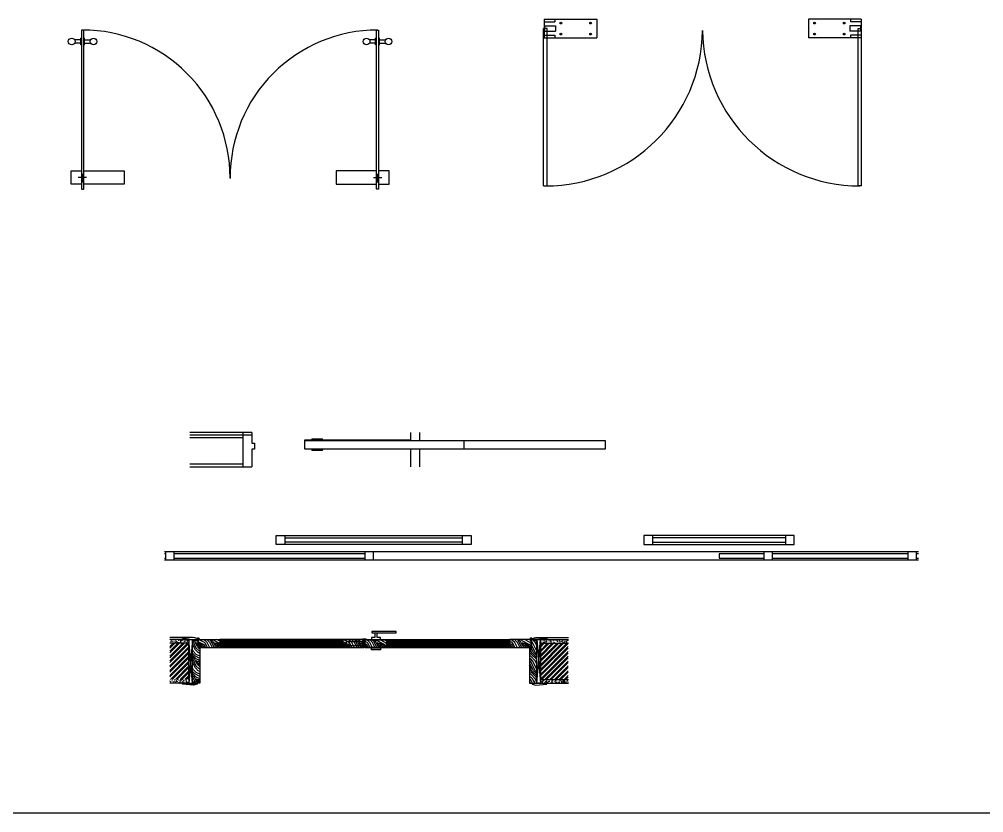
# Model space of a CAD drawing. Header units: inches. Extents: x -12530 to 36157, y 78659 to 110077.
# Drawn here: x 17539 to 23000, y 81285 to 85774 of the extents above; entities that cross this region are included whole.
import ezdxf

# ---------------------------------------------------------------- set-up
doc = ezdxf.new("R2010")
doc.units = ezdxf.units.IN
doc.header["$MEASUREMENT"] = 0
doc.layers.add('freecads.com', color=7, linetype='Continuous')

msp = doc.modelspace()

# ---------------------------------------------------------------- hatches: boundary and pattern name
at = {"layer": 'freecads.com'}
for points in [[(20509.4, 85723, 0.102469), (20508.2, 85725), (20508.2, 85717.4, 0.102469), (20509.4, 85719.3), (20511.4, 85716.2, 0.365734), (20511.4, 85726.2)], [(22307.1, 85723, -0.102469), (22308.2, 85725), (22308.2, 85717.4, -0.102469), (22307.1, 85719.3), (22305.1, 85716.2, -0.365734), (22305.1, 85726.2)]]:
    msp.add_hatch(color=256, dxfattribs=at).paths.add_polyline_path(points)

# ---------------------------------------------------------------- linework, layer by layer
for p, q in [((20511.2, 85773.7), (20511.2, 85725.9)), ((20511.2, 85773.7), (20809.2, 85773.7)), ((20511.2, 85758.7), (20571.2, 85758.7)), ((20513.2, 85736.2), (20513.2, 85706.2)), ((20513.2, 85736.2), (20575.2, 85736.2)), ((20571.2, 85773.7), (20571.2, 85758.7)), ((20575.2, 85736.2), (20575.2, 85706.2)), ((20809.2, 85773.7), (20809.2, 85668.7)), ((22007.2, 85773.7), (22007.2, 85668.7)), ((22305.2, 85773.7), (22007.2, 85773.7)), ((22241.2, 85736.2), (22241.2, 85706.2)), ((22303.2, 85736.2), (22241.2, 85736.2)), ((22245.2, 85773.7), (22245.2, 85758.7)), ((22305.2, 85758.7), (22245.2, 85758.7)), ((22303.2, 85736.2), (22303.2, 85706.2)), ((22305.2, 85773.7), (22305.2, 85725.9)), ((17892.9, 85713), (17891.9, 85712)), ((17891.9, 85712), (17891.9, 84814)), ((17902.9, 85713), (17892.9, 85713)), ((17903.9, 85712), (17902.9, 85713)), ((17903.9, 84814), (17903.9, 85712)), ((19561.9, 85712), (19562.9, 85713)), ((19561.9, 84814), (19561.9, 85712)), ((19562.9, 85713), (19572.9, 85713)), ((19572.9, 85713), (19573.9, 85712)), ((19573.9, 85712), (19573.9, 84814)), ((20508.2, 84831.2), (20508.2, 85721.2)), ((20528.2, 85721.2), (20508.2, 85721.2)), ((20511.2, 85716.4), (20511.2, 85668.7)), ((20511.2, 85683.7), (20571.2, 85683.7)), ((20513.2, 85706.2), (20575.2, 85706.2)), ((20528.2, 84831.2), (20528.2, 85721.2)), ((20571.2, 85683.7), (20571.2, 85668.7)), ((22303.2, 85706.2), (22241.2, 85706.2)), ((22305.2, 85683.7), (22245.2, 85683.7)), ((22245.2, 85683.7), (22245.2, 85668.7)), ((22288.2, 84831.2), (22288.2, 85721.2)), ((22288.2, 85721.2), (22308.2, 85721.2)), ((22305.2, 85716.4), (22305.2, 85668.7)), ((22308.2, 84831.2), (22308.2, 85721.2)), ((17886.9, 85657), (17852.6, 85657)), ((17886.9, 85639), (17852.6, 85639)), ((17886.9, 85629), (17886.9, 85667)), ((17891.9, 85667), (17886.9, 85667)), ((17891.9, 85629), (17886.9, 85629)), ((17903.9, 85667), (17908.9, 85667)), ((17903.9, 85629), (17908.9, 85629)), ((17908.9, 85629), (17908.9, 85667)), ((17908.9, 85657), (17943.1, 85657)), ((17908.9, 85639), (17943.1, 85639)), ((19556.9, 85657), (19522.6, 85657)), ((19556.9, 85639), (19522.6, 85639)), ((19556.9, 85629), (19556.9, 85667)), ((19561.9, 85667), (19556.9, 85667)), ((19561.9, 85629), (19556.9, 85629)), ((19573.9, 85667), (19578.9, 85667)), ((19573.9, 85629), (19578.9, 85629)), ((19578.9, 85629), (19578.9, 85667)), ((19578.9, 85657), (19613.1, 85657)), ((19578.9, 85639), (19613.1, 85639)), ((20511.2, 85668.7), (20809.2, 85668.7)), ((22305.2, 85668.7), (22007.2, 85668.7)), ((17832.9, 84840.2), (17832.9, 84916.1)), ((17832.9, 84916.1), (17891.9, 84916.1)), ((17903.9, 84916.1), (18132.9, 84916.1)), ((18132.9, 84916.1), (18132.9, 84840.2)), ((19561.9, 84916.1), (19332.9, 84916.1)), ((19332.9, 84916.1), (19332.9, 84840.2)), ((19632.9, 84916.1), (19573.9, 84916.1)), ((19632.9, 84840.2), (19632.9, 84916.1)), ((17920.2, 84877.9), (17873.1, 84877.9)), ((17897.7, 84899.1), (17897.7, 84850.8)), ((18732.9, 84883.4), (18732.9, 84872.4)), ((18732.9, 84883.4), (18732.9, 84872.4)), ((19545.5, 84877.9), (19592.7, 84877.9)), ((19568, 84899.1), (19568, 84850.8)), ((17891.9, 84840.2), (17832.9, 84840.2)), ((17891.9, 84814), (17892.9, 84813)), ((17892.9, 84813), (17902.9, 84813)), ((17902.9, 84813), (17903.9, 84814)), ((18132.9, 84840.2), (17903.9, 84840.2)), ((19332.9, 84840.2), (19561.9, 84840.2)), ((19562.9, 84813), (19561.9, 84814)), ((19572.9, 84813), (19562.9, 84813)), ((19573.9, 84814), (19572.9, 84813)), ((19573.9, 84840.2), (19632.9, 84840.2)), ((20508.2, 84831.2), (20528.2, 84831.2)), ((22308.2, 84831.2), (22288.2, 84831.2)), ((18856.1, 83436.4), (18505.6, 83436.4)), ((18856.1, 83421.4), (18505.6, 83421.4)), ((18806.1, 83406.4), (18505.6, 83406.4)), ((18806.1, 83241.4), (18806.1, 83436.4)), ((18856.1, 83436.4), (18856.1, 83376.4)), ((19156.1, 83341.4), (19156.1, 83395.4)), ((19156.1, 83395.4), (19756.1, 83395.4)), ((19156.1, 83391.4), (20856.1, 83391.4)), ((19196.1, 83399.4), (19196.1, 83395.4)), ((19196.1, 83399.4), (19256.1, 83399.4)), ((19256.1, 83395.4), (19256.1, 83399.4)), ((19756.1, 83391.4), (19756.1, 83436.4)), ((19806.1, 83436.4), (19806.1, 83391.4)), ((20056.1, 83391.4), (20056.1, 83341.4)), ((20856.1, 83391.4), (20856.1, 83341.4)), ((18856.1, 83376.4), (18871.1, 83376.4)), ((18856.1, 83341.4), (18856.1, 83241.4)), ((18871.1, 83341.4), (18856.1, 83341.4)), ((18871.1, 83376.4), (18871.1, 83341.4)), ((20856.1, 83341.4), (19156.1, 83341.4)), ((19196.1, 83341.4), (19196.1, 83333.4)), ((19256.1, 83333.4), (19196.1, 83333.4)), ((19256.1, 83333.4), (19256.1, 83341.4)), ((19756.1, 83241.4), (19756.1, 83341.4)), ((19806.1, 83341.4), (19806.1, 83241.4)), ((18806.1, 83256.4), (18505.6, 83256.4)), ((18505.6, 83241.4), (18856.1, 83241.4)), ((18993.7, 82853), (20098, 82853)), ((18993.7, 82803), (18993.7, 82853)), ((19043.7, 82853), (19043.7, 82803)), ((19043.7, 82840.5), (20048, 82840.5)), ((20048, 82803), (20048, 82853)), ((20098, 82853), (20098, 82803)), ((21927.5, 82853), (21075.9, 82853)), ((21075.9, 82853), (21075.9, 82803)), ((21125.9, 82803), (21125.9, 82853)), ((21877.5, 82840.5), (21125.9, 82840.5)), ((21877.5, 82853), (21877.5, 82803)), ((21927.5, 82803), (21927.5, 82853)), ((20098, 82803), (18993.7, 82803)), ((20048, 82815.5), (19043.7, 82815.5)), ((21075.9, 82803), (21927.5, 82803)), ((21125.9, 82815.5), (21877.5, 82815.5)), ((18360.6, 82762.9), (22629.9, 82762.9)), ((18366.5, 82750.4), (18360.6, 82750.4)), ((19495.8, 82750.4), (18416.5, 82750.4)), ((21754.4, 82750.4), (21501.7, 82750.4)), ((21501.7, 82750.4), (21501.7, 82725.4)), ((22570, 82750.4), (21804.4, 82750.4)), ((22629.9, 82750.4), (22620, 82750.4)), ((18360.6, 82725.4), (18366.5, 82725.4)), ((22629.9, 82712.9), (18360.6, 82712.9)), ((18416.5, 82725.4), (19495.8, 82725.4)), ((21501.7, 82725.4), (21754.4, 82725.4)), ((21804.4, 82725.4), (22570, 82725.4)), ((22620, 82725.4), (22629.9, 82725.4)), ((19672.4, 82310.2), (19536, 82310.2)), ((19536, 82310.2), (19536, 82301.7)), ((19536, 82301.7), (19672.4, 82301.7)), ((19552.2, 82301.7), (19552.2, 82276.1)), ((19565, 82276.1), (19565, 82301.7)), ((19672.4, 82301.7), (19672.4, 82310.2)), ((18500, 82264), (18392.3, 82264)), ((18500, 82243.5), (18392.3, 82243.5)), ((18525.6, 82275.3), (18464.1, 82270.2)), ((18464.1, 82270.2), (18464.1, 82265)), ((18464.1, 82265), (18530.8, 82265)), ((18500, 82038.3), (18500, 82243.5)), ((18520.5, 82017.8), (18520.5, 82264)), ((18520.5, 82264), (18551.3, 82264)), ((18546.1, 82270.2), (18525.6, 82275.3)), ((18530.8, 82265), (18530.8, 82254.8)), ((18530.8, 82254.8), (18535.9, 82254.8)), ((18535.9, 82254.8), (18535.9, 82265)), ((18535.9, 82265), (18546.1, 82265)), ((18546.1, 82265), (18546.1, 82270.2)), ((18551.3, 82264), (18551.3, 82257.4)), ((18551.3, 82257.4), (18551.3, 82216.9)), ((18552.3, 82264), (18675.4, 82264)), ((18552.3, 82217.9), (18552.3, 82264)), ((19369.8, 82264), (18675.4, 82264)), ((18675.4, 82264), (18675.4, 82243.5)), ((18675.4, 82264), (18675.4, 82217.9)), ((18675.4, 82243.5), (19369.8, 82243.5)), ((18675.4, 82238.4), (19369.8, 82238.4)), ((19369.8, 82243.5), (19369.8, 82264)), ((19492.9, 82264), (19369.8, 82264)), ((19369.8, 82264), (19369.8, 82217.9)), ((19491.9, 82263), (19370.9, 82263)), ((19370.9, 82263), (19370.9, 82218.9)), ((19482.7, 82267.1), (19484.7, 82269.1)), ((19482.7, 82264), (19482.7, 82267.1)), ((19503.2, 82264), (19482.7, 82264)), ((19484.7, 82269.1), (19501.1, 82269.1)), ((19491.9, 82218.9), (19491.9, 82263)), ((19492.9, 82217.9), (19492.9, 82264)), ((19497, 82264), (19620.1, 82264)), ((19497, 82217.9), (19497, 82264)), ((19498.1, 82263), (19619.1, 82263)), ((19498.1, 82218.9), (19498.1, 82263)), ((19501.1, 82269.1), (19503.2, 82267.1)), ((19503.2, 82267.1), (19503.2, 82264)), ((19552.2, 82276.1), (19532.9, 82276.1)), ((19532.9, 82276.1), (19532.9, 82264)), ((19532.9, 82264), (19584.2, 82264)), ((19584.2, 82276.1), (19565, 82276.1)), ((19584.2, 82264), (19584.2, 82276.1)), ((19619.1, 82263), (19619.1, 82218.9)), ((19620.1, 82243.5), (19620.1, 82264)), ((19620.1, 82264), (20316.6, 82264)), ((19620.1, 82264), (19620.1, 82217.9)), ((20316.6, 82243.5), (19620.1, 82243.5)), ((20316.6, 82238.4), (19620.1, 82238.4)), ((20316.6, 82264), (20316.6, 82243.5)), ((20437.7, 82264), (20316.6, 82264)), ((20316.6, 82264), (20316.6, 82217.9)), ((20437.7, 82217.9), (20437.7, 82264)), ((20469.5, 82264), (20438.7, 82264)), ((20438.7, 82264), (20438.7, 82257.4)), ((20438.7, 82257.4), (20438.7, 82216.9)), ((20443.8, 82270.2), (20464.3, 82275.3)), ((20443.8, 82265), (20443.8, 82270.2)), ((20454.1, 82265), (20443.8, 82265)), ((20454.1, 82254.8), (20454.1, 82265)), ((20459.2, 82254.8), (20454.1, 82254.8)), ((20525.9, 82265), (20459.2, 82265)), ((20459.2, 82265), (20459.2, 82254.8)), ((20464.3, 82275.3), (20525.9, 82270.2)), ((20469.5, 82017.8), (20469.5, 82264)), ((20490, 82264), (20649, 82264)), ((20490, 82243.5), (20649, 82243.5)), ((20490, 82038.3), (20490, 82243.5)), ((20525.9, 82270.2), (20525.9, 82265)), ((18551.3, 82216.9), (18561.5, 82216.9)), ((19492.9, 82217.9), (18552.3, 82217.9)), ((18561.5, 82216.9), (18561.5, 82017.8)), ((19370.9, 82218.9), (19491.9, 82218.9)), ((20437.7, 82217.9), (19497, 82217.9)), ((19619.1, 82218.9), (19498.1, 82218.9)), ((20438.7, 82216.9), (20428.4, 82216.9)), ((20428.4, 82216.9), (20428.4, 82017.8)), ((18530.8, 82016.8), (18530.8, 82027.1)), ((18530.8, 82027.1), (18535.9, 82027.1)), ((18535.9, 82027.1), (18535.9, 82016.8)), ((20454.1, 82027.1), (20454.1, 82016.8)), ((20459.2, 82027.1), (20454.1, 82027.1)), ((20459.2, 82016.8), (20459.2, 82027.1)), ((20490, 82038.3), (20649, 82038.3)), ((18500, 82017.8), (18392.3, 82017.8)), ((18464.1, 82011.7), (18464.1, 82016.8)), ((18464.1, 82016.8), (18530.8, 82016.8)), ((18525.6, 82006.6), (18464.1, 82011.7)), ((18561.5, 82017.8), (18520.5, 82017.8)), ((18546.1, 82011.7), (18525.6, 82006.6)), ((18535.9, 82016.8), (18546.1, 82016.8)), ((18546.1, 82016.8), (18546.1, 82011.7)), ((20428.4, 82017.8), (20469.5, 82017.8)), ((20454.1, 82016.8), (20443.8, 82016.8)), ((20443.8, 82016.8), (20443.8, 82011.7)), ((20443.8, 82011.7), (20464.3, 82006.6)), ((20525.9, 82016.8), (20459.2, 82016.8)), ((20464.3, 82006.6), (20525.9, 82011.7)), ((20490, 82017.8), (20649, 82017.8)), ((20525.9, 82011.7), (20525.9, 82016.8))]:
    msp.add_line(p, q, dxfattribs=at)
at = {"layer": 'freecads.com', "extrusion": (0, 0, -1)}
for p, q in [((18366.5, 82762.9), (18366.5, 82712.9)), ((18416.5, 82712.9), (18416.5, 82762.9)), ((19495.8, 82762.9), (19495.8, 82712.9)), ((19545.8, 82712.9), (19545.8, 82762.9)), ((21754.4, 82762.9), (21754.4, 82712.9)), ((21804.4, 82712.9), (21804.4, 82762.9)), ((22570, 82762.9), (22570, 82712.9)), ((22620, 82712.9), (22620, 82762.9))]:
    msp.add_line(p, q, dxfattribs=at)
at = {"layer": 'freecads.com', "ltscale": 0.5}
for p, q in [((18520.5, 82275.3), (18392.3, 82275.3)), ((20464.3, 82275.3), (20649, 82275.3))]:
    msp.add_line(p, q, dxfattribs=at)
at = {"layer": 'freecads.com', "ltscale": 0.4}
for p, q in [((18392.3, 82263.2), (18392.9, 82264)), ((18392.3, 82225.3), (18410.5, 82243.5)), ((18392.3, 82198.1), (18437.7, 82243.5)), ((18392.3, 82170.9), (18464.9, 82243.5)), ((18392.3, 82143.7), (18492.1, 82243.5)), ((18392.3, 82243.4), (18392.3, 82243.5)), ((18392.3, 82216.2), (18419.5, 82243.5)), ((18392.3, 82189), (18446.7, 82243.5)), ((18392.3, 82161.8), (18473.9, 82243.5)), ((18392.3, 82134.6), (18497.9, 82240.3)), ((18397.7, 82250.8), (18396.2, 82253.5)), ((18402.8, 82255), (18398.2, 82255.8)), ((18400.1, 82252.8), (18398.3, 82253.8)), ((18402.9, 82254), (18402.2, 82256)), ((18402.9, 82256.2), (18403.4, 82257.1)), ((18403.1, 82261.5), (18405.1, 82261.5)), ((18406.3, 82254.3), (18403.6, 82257.4)), ((18404.8, 82243.5), (18405.1, 82243.6)), ((18406, 82243.5), (18407.1, 82244.4)), ((18415.3, 82255.1), (18412.9, 82257.1)), ((18417.6, 82243.5), (18417.9, 82244.3)), ((18419.8, 82252.1), (18421.5, 82253.1)), ((18424, 82243.5), (18423.4, 82246.9)), ((18423.5, 82259.8), (18424.2, 82261.7)), ((18429, 82250.4), (18425, 82251.1)), ((18427.1, 82261.2), (18428.7, 82262.6)), ((18430.4, 82252), (18432, 82253.9)), ((18430.8, 82252.8), (18430.8, 82255.9)), ((18432.7, 82249.9), (18435.1, 82250.8)), ((18437.3, 82262.4), (18436.3, 82264)), ((18439.5, 82261.5), (18441, 82261.5)), ((18441.3, 82247.8), (18443.8, 82248.2)), ((18443.2, 82258.4), (18444.5, 82260.6)), ((18446.7, 82245.9), (18445.2, 82248.6)), ((18450.5, 82256.4), (18454.4, 82257.8)), ((18453, 82261), (18450.6, 82263)), ((18450.7, 82246), (18451.3, 82247.5)), ((18452.8, 82243.5), (18451.4, 82245.2)), ((18454.8, 82245.8), (18451.8, 82246.4)), ((18452.4, 82250.3), (18455.5, 82252.9)), ((18454.6, 82256.6), (18455.7, 82259.5)), ((18455.9, 82261.5), (18459, 82261.5)), ((18459.3, 82259), (18458.7, 82262.5)), ((18463.5, 82257), (18460.4, 82258.8)), ((18466.5, 82261.6), (18463.6, 82262.6)), ((18471.1, 82245.8), (18469.5, 82247.1)), ((18469.7, 82243.5), (18469.8, 82244.3)), ((18475.1, 82253.6), (18474.1, 82256.5)), ((18475.9, 82252.8), (18475.9, 82254.9)), ((18477.2, 82254.1), (18480.7, 82254.7)), ((18478, 82252.2), (18478.7, 82252.9)), ((18480.6, 82255), (18479.6, 82256.2)), ((18486.3, 82257.5), (18484.5, 82260.6)), ((18484.8, 82262.8), (18485.5, 82264)), ((18488.5, 82261.2), (18489, 82262.7)), ((18488.6, 82248.6), (18489.8, 82249.6)), ((18489.3, 82256.3), (18493.8, 82257.1)), ((18494.1, 82249.5), (18495.9, 82250.5)), ((18494.4, 82243.5), (18494.2, 82243.7)), ((18495.4, 82261.5), (18497.4, 82261.5)), ((18497.8, 82250.2), (18495.9, 82250.9)), ((18497.6, 82257.4), (18497.1, 82260.4)), ((18521.2, 82257.7), (18520.5, 82258.4)), ((18536.6, 82206.4), (18520.5, 82238.6)), ((18541.7, 82216.7), (18521.2, 82257.7)), ((18531.4, 82257.7), (18525.1, 82264)), ((18546.8, 82226.9), (18531.4, 82257.7)), ((18541.7, 82257.7), (18535.4, 82264)), ((18551.3, 82252.9), (18541.7, 82257.7)), ((18546.8, 82242.3), (18541.7, 82247.5)), ((18551.3, 82242.3), (18546.8, 82242.3)), ((18551.3, 82233.4), (18546.8, 82242.3)), ((18582.7, 82237.2), (18552.3, 82252.4)), ((18557.1, 82242.3), (18552.3, 82242.3)), ((18587.9, 82247.5), (18554.8, 82264)), ((18577.6, 82232.1), (18557.1, 82242.3)), ((18562.2, 82226.9), (18557.1, 82237.2)), ((18567.3, 82232.1), (18557.1, 82237.2)), ((18593, 82257.7), (18580.4, 82264)), ((18587.9, 82232.1), (18582.7, 82237.2)), ((18593, 82242.3), (18587.9, 82247.5)), ((18603.2, 82247.5), (18593, 82257.7)), ((18605.2, 82217.9), (18593, 82242.3)), ((18618.6, 82247.5), (18602.1, 82264)), ((18618, 82217.9), (18603.2, 82247.5)), ((18623.8, 82257.7), (18617.5, 82264)), ((18633.4, 82217.9), (18618.6, 82247.5)), ((18643.7, 82217.9), (18623.8, 82257.7)), ((18634, 82257.7), (18627.7, 82264)), ((18649.4, 82226.9), (18634, 82257.7)), ((18644.3, 82257.7), (18638, 82264)), ((18675.4, 82242.2), (18644.3, 82257.7)), ((18649.4, 82242.3), (18644.3, 82247.5)), ((18659.7, 82242.3), (18649.4, 82242.3)), ((18654.5, 82232.1), (18649.4, 82242.3)), ((18675.4, 82255), (18657.3, 82264)), ((18675.4, 82234.5), (18659.7, 82242.3)), ((18664.8, 82226.9), (18659.7, 82237.2)), ((18669.9, 82232.1), (18659.7, 82237.2)), ((18688.2, 82243.5), (18673.3, 82258.4)), ((18679.1, 82243.5), (18673.3, 82249.3)), ((18695.7, 82217.9), (18675.2, 82238.4)), ((18697.3, 82243.5), (18676.8, 82264)), ((18704.7, 82217.9), (18684.2, 82238.4)), ((18706.3, 82243.5), (18685.8, 82264)), ((18713.8, 82217.9), (18693.3, 82238.4)), ((18715.4, 82243.5), (18694.9, 82264)), ((18722.9, 82217.9), (18702.4, 82238.4)), ((18724.5, 82243.5), (18704, 82264)), ((18731.9, 82217.9), (18711.4, 82238.4)), ((18733.5, 82243.5), (18713, 82264)), ((18741, 82217.9), (18720.5, 82238.4)), ((18742.6, 82243.5), (18722.1, 82264)), ((18750.1, 82217.9), (18729.6, 82238.4)), ((18751.7, 82243.5), (18731.2, 82264)), ((18759.1, 82217.9), (18738.6, 82238.4)), ((18760.7, 82243.5), (18740.2, 82264)), ((18768.2, 82217.9), (18747.7, 82238.4)), ((18769.8, 82243.5), (18749.3, 82264)), ((18777.3, 82217.9), (18756.8, 82238.4)), ((18778.9, 82243.5), (18758.4, 82264)), ((18786.3, 82217.9), (18765.8, 82238.4)), ((18787.9, 82243.5), (18767.4, 82264)), ((18795.4, 82217.9), (18774.9, 82238.4)), ((18797, 82243.5), (18776.5, 82264)), ((18804.5, 82217.9), (18784, 82238.4)), ((18806.1, 82243.5), (18785.6, 82264)), ((18813.5, 82217.9), (18793, 82238.4)), ((18815.1, 82243.5), (18794.6, 82264)), ((18822.6, 82217.9), (18802.1, 82238.4)), ((18824.2, 82243.5), (18803.7, 82264)), ((18831.7, 82217.9), (18811.2, 82238.4)), ((18833.3, 82243.5), (18812.8, 82264)), ((18840.7, 82217.9), (18820.2, 82238.4)), ((18842.3, 82243.5), (18821.8, 82264)), ((18849.8, 82217.9), (18829.3, 82238.4)), ((18851.4, 82243.5), (18830.9, 82264)), ((18858.9, 82217.9), (18838.4, 82238.4)), ((18860.5, 82243.5), (18840, 82264)), ((18867.9, 82217.9), (18847.4, 82238.4)), ((18869.5, 82243.5), (18849, 82264)), ((18877, 82217.9), (18856.5, 82238.4)), ((18878.6, 82243.5), (18858.1, 82264)), ((18886.1, 82217.9), (18865.6, 82238.4)), ((18887.7, 82243.5), (18867.2, 82264)), ((18895.1, 82217.9), (18874.6, 82238.4)), ((18896.7, 82243.5), (18876.2, 82264)), ((18904.2, 82217.9), (18883.7, 82238.4)), ((18905.8, 82243.5), (18885.3, 82264)), ((18913.3, 82217.9), (18892.8, 82238.4)), ((18914.9, 82243.5), (18894.4, 82264)), ((18922.3, 82217.9), (18901.8, 82238.4)), ((18923.9, 82243.5), (18903.4, 82264)), ((18931.4, 82217.9), (18910.9, 82238.4)), ((18933, 82243.5), (18912.5, 82264)), ((18940.5, 82217.9), (18920, 82238.4)), ((18942.1, 82243.5), (18921.6, 82264)), ((18949.5, 82217.9), (18929, 82238.4)), ((18951.1, 82243.5), (18930.6, 82264)), ((18958.6, 82217.9), (18938.1, 82238.4)), ((18960.2, 82243.5), (18939.7, 82264)), ((18967.7, 82217.9), (18947.2, 82238.4)), ((18969.3, 82243.5), (18948.8, 82264)), ((18976.7, 82217.9), (18956.2, 82238.4)), ((18978.3, 82243.5), (18957.8, 82264)), ((18985.8, 82217.9), (18965.3, 82238.4)), ((18987.4, 82243.5), (18966.9, 82264)), ((18994.9, 82217.9), (18974.4, 82238.4)), ((18996.5, 82243.5), (18976, 82264)), ((19003.9, 82217.9), (18983.4, 82238.4)), ((19005.5, 82243.5), (18985, 82264)), ((19013, 82217.9), (18992.5, 82238.4)), ((19014.6, 82243.5), (18994.1, 82264)), ((19022.1, 82217.9), (19001.6, 82238.4)), ((19023.7, 82243.5), (19003.2, 82264)), ((19031.1, 82217.9), (19010.6, 82238.4)), ((19032.7, 82243.5), (19012.2, 82264)), ((19040.2, 82217.9), (19019.7, 82238.4)), ((19041.8, 82243.5), (19021.3, 82264)), ((19049.3, 82217.9), (19028.8, 82238.4)), ((19050.9, 82243.5), (19030.4, 82264)), ((19058.3, 82217.9), (19037.8, 82238.4)), ((19059.9, 82243.5), (19039.4, 82264)), ((19067.4, 82217.9), (19046.9, 82238.4)), ((19069, 82243.5), (19048.5, 82264)), ((19076.5, 82217.9), (19056, 82238.4)), ((19078.1, 82243.5), (19057.6, 82264)), ((19085.5, 82217.9), (19065, 82238.4)), ((19087.1, 82243.5), (19066.6, 82264)), ((19094.6, 82217.9), (19074.1, 82238.4)), ((19096.2, 82243.5), (19075.7, 82264)), ((19103.7, 82217.9), (19083.2, 82238.4)), ((19105.3, 82243.5), (19084.8, 82264)), ((19112.7, 82217.9), (19092.2, 82238.4)), ((19114.3, 82243.5), (19093.8, 82264)), ((19121.8, 82217.9), (19101.3, 82238.4)), ((19123.4, 82243.5), (19102.9, 82264)), ((19130.9, 82217.9), (19110.4, 82238.4)), ((19132.5, 82243.5), (19112, 82264)), ((19139.9, 82217.9), (19119.4, 82238.4)), ((19141.5, 82243.5), (19121, 82264)), ((19149, 82217.9), (19128.5, 82238.4)), ((19150.6, 82243.5), (19130.1, 82264)), ((19158.1, 82217.9), (19137.6, 82238.4)), ((19159.7, 82243.5), (19139.2, 82264)), ((19167.1, 82217.9), (19146.6, 82238.4)), ((19168.7, 82243.5), (19148.2, 82264)), ((19176.2, 82217.9), (19155.7, 82238.4)), ((19177.8, 82243.5), (19157.3, 82264)), ((19185.3, 82217.9), (19164.8, 82238.4)), ((19186.9, 82243.5), (19166.4, 82264)), ((19194.3, 82217.9), (19173.8, 82238.4)), ((19195.9, 82243.5), (19175.4, 82264)), ((19203.4, 82217.9), (19182.9, 82238.4)), ((19205, 82243.5), (19184.5, 82264)), ((19212.5, 82217.9), (19192, 82238.4)), ((19214.1, 82243.5), (19193.6, 82264)), ((19221.5, 82217.9), (19201, 82238.4)), ((19223.1, 82243.5), (19202.6, 82264)), ((19230.6, 82217.9), (19210.1, 82238.4)), ((19232.2, 82243.5), (19211.7, 82264)), ((19239.7, 82217.9), (19219.2, 82238.4)), ((19241.3, 82243.5), (19220.8, 82264)), ((19248.7, 82217.9), (19228.2, 82238.4)), ((19250.3, 82243.5), (19229.8, 82264)), ((19257.8, 82217.9), (19237.3, 82238.4)), ((19259.4, 82243.5), (19238.9, 82264)), ((19266.9, 82217.9), (19246.4, 82238.4)), ((19268.5, 82243.5), (19248, 82264)), ((19275.9, 82217.9), (19255.4, 82238.4)), ((19277.5, 82243.5), (19257, 82264)), ((19285, 82217.9), (19264.5, 82238.4)), ((19286.6, 82243.5), (19266.1, 82264)), ((19294.1, 82217.9), (19273.6, 82238.4)), ((19295.7, 82243.5), (19275.2, 82264)), ((19303.1, 82217.9), (19282.6, 82238.4)), ((19304.7, 82243.5), (19284.2, 82264)), ((19312.2, 82217.9), (19291.7, 82238.4)), ((19313.8, 82243.5), (19293.3, 82264)), ((19321.3, 82217.9), (19300.8, 82238.4)), ((19322.9, 82243.5), (19302.4, 82264)), ((19330.3, 82217.9), (19309.8, 82238.4)), ((19331.9, 82243.5), (19311.4, 82264)), ((19339.4, 82217.9), (19318.9, 82238.4)), ((19341, 82243.5), (19320.5, 82264)), ((19348.5, 82217.9), (19328, 82238.4)), ((19350.1, 82243.5), (19329.6, 82264)), ((19357.5, 82217.9), (19337, 82238.4)), ((19359.1, 82243.5), (19338.6, 82264)), ((19366.6, 82217.9), (19346.1, 82238.4)), ((19368.2, 82243.5), (19347.7, 82264)), ((19369.8, 82223.7), (19355.2, 82238.4)), ((19369.8, 82250.9), (19356.8, 82264)), ((19369.8, 82232.8), (19364.2, 82238.4)), ((19369.8, 82260), (19365.8, 82264)), ((19401.3, 82237.2), (19369.8, 82252.9)), ((19375.6, 82242.3), (19369.8, 82242.3)), ((19406.4, 82247.5), (19373.3, 82264)), ((19396.2, 82232.1), (19375.6, 82242.3)), ((19380.8, 82226.9), (19375.6, 82237.2)), ((19385.9, 82232.1), (19375.6, 82237.2)), ((19411.5, 82257.7), (19399, 82264)), ((19406.4, 82232.1), (19401.3, 82237.2)), ((19411.5, 82242.3), (19406.4, 82247.5)), ((19421.8, 82247.5), (19411.5, 82257.7)), ((19423.8, 82217.9), (19411.5, 82242.3)), ((19437.2, 82247.5), (19420.6, 82264)), ((19436.6, 82217.9), (19421.8, 82247.5)), ((19442.3, 82257.7), (19436, 82264)), ((19452, 82217.9), (19437.2, 82247.5)), ((19462.2, 82217.9), (19442.3, 82257.7)), ((19452.6, 82257.7), (19446.3, 82264)), ((19468, 82226.9), (19452.6, 82257.7)), ((19462.8, 82257.7), (19456.5, 82264)), ((19492.9, 82242.7), (19462.8, 82257.7)), ((19468, 82242.3), (19462.8, 82247.5)), ((19478.2, 82242.3), (19468, 82242.3)), ((19473.1, 82232.1), (19468, 82242.3)), ((19492.9, 82255.5), (19475.9, 82264)), ((19492.9, 82235), (19478.2, 82242.3)), ((19483.4, 82226.9), (19478.2, 82237.2)), ((19488.5, 82232.1), (19478.2, 82237.2)), ((19509, 82247.5), (19497, 82253.4)), ((19503.9, 82237.2), (19497, 82240.6)), ((19514.1, 82257.7), (19501.5, 82264)), ((19509, 82232.1), (19503.9, 82237.2)), ((19514.1, 82242.3), (19509, 82247.5)), ((19524.4, 82247.5), (19514.1, 82257.7)), ((19526.3, 82217.9), (19514.1, 82242.3)), ((19539.8, 82247.5), (19523.2, 82264)), ((19539.2, 82217.9), (19524.4, 82247.5)), ((19544.9, 82257.7), (19538.6, 82264)), ((19554.6, 82217.9), (19539.8, 82247.5)), ((19564.8, 82217.9), (19544.9, 82257.7)), ((19555.2, 82257.7), (19548.9, 82264)), ((19570.5, 82226.9), (19555.2, 82257.7)), ((19565.4, 82257.7), (19559.1, 82264)), ((19606.4, 82237.2), (19565.4, 82257.7)), ((19570.5, 82242.3), (19565.4, 82247.5)), ((19580.8, 82242.3), (19570.5, 82242.3)), ((19575.7, 82232.1), (19570.5, 82242.3)), ((19611.6, 82247.5), (19578.5, 82264)), ((19601.3, 82232.1), (19580.8, 82242.3)), ((19585.9, 82226.9), (19580.8, 82237.2)), ((19591.1, 82232.1), (19580.8, 82237.2)), ((19616.7, 82257.7), (19604.1, 82264)), ((19611.6, 82232.1), (19606.4, 82237.2)), ((19616.7, 82242.3), (19611.6, 82247.5)), ((19620.1, 82254.3), (19616.7, 82257.7)), ((19620.1, 82235.5), (19616.7, 82242.3)), ((19640.2, 82243.5), (19620.1, 82263.6)), ((19631.1, 82243.5), (19620.1, 82254.5)), ((19622.1, 82243.5), (19620.1, 82245.4)), ((19638.6, 82217.9), (19620.1, 82236.4)), ((19647.7, 82217.9), (19627.2, 82238.4)), ((19649.3, 82243.5), (19628.7, 82264)), ((19656.7, 82217.9), (19636.2, 82238.4)), ((19658.3, 82243.5), (19637.8, 82264)), ((19665.8, 82217.9), (19645.3, 82238.4)), ((19667.4, 82243.5), (19646.9, 82264)), ((19674.9, 82217.9), (19654.4, 82238.4)), ((19676.5, 82243.5), (19655.9, 82264)), ((19683.9, 82217.9), (19663.4, 82238.4)), ((19685.5, 82243.5), (19665, 82264)), ((19693, 82217.9), (19672.5, 82238.4)), ((19694.6, 82243.5), (19674.1, 82264)), ((19702.1, 82217.9), (19681.6, 82238.4)), ((19703.7, 82243.5), (19683.1, 82264)), ((19711.1, 82217.9), (19690.6, 82238.4)), ((19712.7, 82243.5), (19692.2, 82264)), ((19720.2, 82217.9), (19699.7, 82238.4)), ((19721.8, 82243.5), (19701.3, 82264)), ((19729.3, 82217.9), (19708.8, 82238.4)), ((19730.9, 82243.5), (19710.3, 82264)), ((19738.3, 82217.9), (19717.8, 82238.4)), ((19739.9, 82243.5), (19719.4, 82264)), ((19747.4, 82217.9), (19726.9, 82238.4)), ((19749, 82243.5), (19728.5, 82264)), ((19756.5, 82217.9), (19736, 82238.4)), ((19758.1, 82243.5), (19737.5, 82264)), ((19765.5, 82217.9), (19745, 82238.4)), ((19767.1, 82243.5), (19746.6, 82264)), ((19774.6, 82217.9), (19754.1, 82238.4)), ((19776.2, 82243.5), (19755.7, 82264)), ((19783.7, 82217.9), (19763.2, 82238.4)), ((19785.3, 82243.5), (19764.7, 82264)), ((19792.7, 82217.9), (19772.2, 82238.4)), ((19794.3, 82243.5), (19773.8, 82264)), ((19801.8, 82217.9), (19781.3, 82238.4)), ((19803.4, 82243.5), (19782.9, 82264)), ((19810.9, 82217.9), (19790.4, 82238.4)), ((19812.5, 82243.5), (19791.9, 82264)), ((19819.9, 82217.9), (19799.4, 82238.4)), ((19821.5, 82243.5), (19801, 82264)), ((19829, 82217.9), (19808.5, 82238.4)), ((19830.6, 82243.5), (19810.1, 82264)), ((19838.1, 82217.9), (19817.6, 82238.4)), ((19839.7, 82243.5), (19819.1, 82264)), ((19847.1, 82217.9), (19826.6, 82238.4)), ((19848.7, 82243.5), (19828.2, 82264)), ((19856.2, 82217.9), (19835.7, 82238.4)), ((19857.8, 82243.5), (19837.3, 82264)), ((19865.3, 82217.9), (19844.8, 82238.4)), ((19866.9, 82243.5), (19846.3, 82264)), ((19874.3, 82217.9), (19853.8, 82238.4)), ((19875.9, 82243.5), (19855.4, 82264)), ((19883.4, 82217.9), (19862.9, 82238.4)), ((19885, 82243.5), (19864.5, 82264)), ((19892.5, 82217.9), (19872, 82238.4)), ((19894.1, 82243.5), (19873.5, 82264)), ((19901.5, 82217.9), (19881, 82238.4)), ((19903.1, 82243.5), (19882.6, 82264)), ((19910.6, 82217.9), (19890.1, 82238.4)), ((19912.2, 82243.5), (19891.7, 82264)), ((19919.7, 82217.9), (19899.2, 82238.4)), ((19921.3, 82243.5), (19900.7, 82264)), ((19928.7, 82217.9), (19908.2, 82238.4)), ((19930.3, 82243.5), (19909.8, 82264)), ((19937.8, 82217.9), (19917.3, 82238.4)), ((19939.4, 82243.5), (19918.9, 82264)), ((19946.9, 82217.9), (19926.4, 82238.4)), ((19948.5, 82243.5), (19927.9, 82264)), ((19955.9, 82217.9), (19935.4, 82238.4)), ((19957.5, 82243.5), (19937, 82264)), ((19965, 82217.9), (19944.5, 82238.4)), ((19966.6, 82243.5), (19946.1, 82264)), ((19974.1, 82217.9), (19953.6, 82238.4)), ((19975.7, 82243.5), (19955.1, 82264)), ((19983.1, 82217.9), (19962.6, 82238.4)), ((19984.7, 82243.5), (19964.2, 82264)), ((19992.2, 82217.9), (19971.7, 82238.4)), ((19993.8, 82243.5), (19973.3, 82264)), ((20001.3, 82217.9), (19980.8, 82238.4)), ((20002.9, 82243.5), (19982.3, 82264)), ((20010.3, 82217.9), (19989.8, 82238.4)), ((20011.9, 82243.5), (19991.4, 82264)), ((20019.4, 82217.9), (19998.9, 82238.4)), ((20021, 82243.5), (20000.5, 82264)), ((20028.5, 82217.9), (20008, 82238.4)), ((20030.1, 82243.5), (20009.5, 82264)), ((20037.5, 82217.9), (20017, 82238.4)), ((20039.1, 82243.5), (20018.6, 82264)), ((20046.6, 82217.9), (20026.1, 82238.4)), ((20048.2, 82243.5), (20027.7, 82264)), ((20055.7, 82217.9), (20035.2, 82238.4)), ((20057.3, 82243.5), (20036.7, 82264)), ((20064.7, 82217.9), (20044.2, 82238.4)), ((20066.3, 82243.5), (20045.8, 82264)), ((20073.8, 82217.9), (20053.3, 82238.4)), ((20075.4, 82243.5), (20054.9, 82264)), ((20082.9, 82217.9), (20062.4, 82238.4)), ((20084.5, 82243.5), (20063.9, 82264)), ((20091.9, 82217.9), (20071.4, 82238.4)), ((20093.5, 82243.5), (20073, 82264)), ((20101, 82217.9), (20080.5, 82238.4)), ((20102.6, 82243.5), (20082.1, 82264)), ((20110.1, 82217.9), (20089.6, 82238.4)), ((20111.7, 82243.5), (20091.1, 82264)), ((20119.1, 82217.9), (20098.6, 82238.4)), ((20120.7, 82243.5), (20100.2, 82264)), ((20128.2, 82217.9), (20107.7, 82238.4)), ((20129.8, 82243.5), (20109.3, 82264)), ((20137.3, 82217.9), (20116.8, 82238.4)), ((20138.9, 82243.5), (20118.3, 82264)), ((20146.3, 82217.9), (20125.8, 82238.4)), ((20147.9, 82243.5), (20127.4, 82264)), ((20155.4, 82217.9), (20134.9, 82238.4)), ((20157, 82243.5), (20136.5, 82264)), ((20164.5, 82217.9), (20144, 82238.4)), ((20166.1, 82243.5), (20145.5, 82264)), ((20173.5, 82217.9), (20153, 82238.4)), ((20175.1, 82243.5), (20154.6, 82264)), ((20182.6, 82217.9), (20162.1, 82238.4)), ((20184.2, 82243.5), (20163.7, 82264)), ((20191.7, 82217.9), (20171.2, 82238.4)), ((20193.3, 82243.5), (20172.7, 82264)), ((20200.7, 82217.9), (20180.2, 82238.4)), ((20202.3, 82243.5), (20181.8, 82264)), ((20209.8, 82217.9), (20189.3, 82238.4)), ((20211.4, 82243.5), (20190.9, 82264)), ((20218.9, 82217.9), (20198.4, 82238.4)), ((20220.5, 82243.5), (20199.9, 82264)), ((20227.9, 82217.9), (20207.4, 82238.4)), ((20229.5, 82243.5), (20209, 82264)), ((20237, 82217.9), (20216.5, 82238.4)), ((20238.6, 82243.5), (20218.1, 82264)), ((20246.1, 82217.9), (20225.6, 82238.4)), ((20247.7, 82243.5), (20227.1, 82264)), ((20255.1, 82217.9), (20234.6, 82238.4)), ((20256.7, 82243.5), (20236.2, 82264)), ((20264.2, 82217.9), (20243.7, 82238.4)), ((20265.8, 82243.5), (20245.3, 82264)), ((20273.3, 82217.9), (20252.8, 82238.4)), ((20274.9, 82243.5), (20254.3, 82264)), ((20282.3, 82217.9), (20261.8, 82238.4)), ((20283.9, 82243.5), (20263.4, 82264)), ((20291.4, 82217.9), (20270.9, 82238.4)), ((20293, 82243.5), (20272.5, 82264)), ((20300.5, 82217.9), (20280, 82238.4)), ((20302.1, 82243.5), (20281.5, 82264)), ((20309.5, 82217.9), (20289, 82238.4)), ((20311.1, 82243.5), (20290.6, 82264)), ((20316.6, 82219.9), (20298.1, 82238.4)), ((20316.6, 82247.1), (20299.7, 82264)), ((20316.6, 82228.9), (20307.2, 82238.4)), ((20316.6, 82256.1), (20308.7, 82264)), ((20316.6, 82238), (20316.2, 82238.4)), ((20329.6, 82247.5), (20316.6, 82253.9)), ((20324.5, 82237.2), (20316.6, 82241.1)), ((20334.7, 82257.7), (20322.1, 82264)), ((20329.6, 82232.1), (20324.5, 82237.2)), ((20334.7, 82242.3), (20329.6, 82247.5)), ((20345, 82247.5), (20334.7, 82257.7)), ((20347, 82217.9), (20334.7, 82242.3)), ((20360.4, 82247.5), (20343.8, 82264)), ((20359.8, 82217.9), (20345, 82247.5)), ((20365.5, 82257.7), (20359.2, 82264)), ((20375.2, 82217.9), (20360.4, 82247.5)), ((20385.4, 82217.9), (20365.5, 82257.7)), ((20375.8, 82257.7), (20369.5, 82264)), ((20391.2, 82226.9), (20375.8, 82257.7)), ((20386, 82257.7), (20379.7, 82264)), ((20427.1, 82237.2), (20386, 82257.7)), ((20391.2, 82242.3), (20386, 82247.5)), ((20401.4, 82242.3), (20391.2, 82242.3)), ((20396.3, 82232.1), (20391.2, 82242.3)), ((20432.2, 82247.5), (20399.1, 82264)), ((20421.9, 82232.1), (20401.4, 82242.3)), ((20406.5, 82226.9), (20401.4, 82237.2)), ((20411.7, 82232.1), (20401.4, 82237.2)), ((20437.3, 82257.7), (20424.7, 82264)), ((20432.2, 82232.1), (20427.1, 82237.2)), ((20437.3, 82242.3), (20432.2, 82247.5)), ((20439.7, 82255.3), (20437.3, 82257.7)), ((20439.7, 82237.5), (20437.3, 82242.3)), ((20445.5, 82247.5), (20438.7, 82254.3)), ((20460.9, 82247.5), (20444.4, 82264)), ((20469.5, 82199.6), (20445.5, 82247.5)), ((20466, 82257.7), (20459.7, 82264)), ((20469.5, 82230.4), (20460.9, 82247.5)), ((20469.5, 82250.9), (20466, 82257.7)), ((20490, 82230.7), (20502.8, 82243.5)), ((20490, 82203.5), (20530, 82243.5)), ((20490, 82176.3), (20557.2, 82243.5)), ((20490, 82149.1), (20584.4, 82243.5)), ((20490, 82121.9), (20611.6, 82243.5)), ((20490, 82094.7), (20638.8, 82243.5)), ((20490, 82221.6), (20511.9, 82243.5)), ((20490, 82194.4), (20539.1, 82243.5)), ((20490, 82167.2), (20566.3, 82243.5)), ((20490, 82140), (20593.5, 82243.5)), ((20490, 82112.8), (20620.7, 82243.5)), ((20490, 82085.6), (20646.9, 82242.6)), ((20491.9, 82249.4), (20490.5, 82253.2)), ((20498.7, 82243.5), (20499.4, 82247)), ((20504.9, 82250.3), (20504.9, 82252.3)), ((20509.2, 82259.8), (20506.1, 82261.6)), ((20509, 82248.1), (20507.7, 82249.7)), ((20511.4, 82244.3), (20512.6, 82245.3)), ((20512.8, 82244.4), (20512.2, 82247.9)), ((20515.8, 82253.1), (20513, 82255.4)), ((20513.6, 82259.9), (20514.1, 82260.8)), ((20514.1, 82258.4), (20514.8, 82260.3)), ((20517.2, 82248.7), (20517.8, 82249.5)), ((20519.7, 82252.4), (20517.9, 82255.5)), ((20518, 82243.5), (20522.5, 82244.3)), ((20523.6, 82254.6), (20526.7, 82257.2)), ((20524.4, 82261.5), (20526.4, 82261.5)), ((20524.7, 82245.8), (20528.1, 82247)), ((20527.1, 82251.8), (20526.4, 82253.7)), ((20537.5, 82243.5), (20536.8, 82243.9)), ((20541.2, 82254.4), (20538.6, 82257.6)), ((20541.3, 82244.7), (20541.9, 82246.1)), ((20543.5, 82243.8), (20544.5, 82245.6)), ((20545.2, 82255.3), (20546.3, 82258.2)), ((20547.7, 82262), (20547.4, 82264)), ((20547.9, 82254.2), (20550.3, 82255.1)), ((20549.3, 82249), (20551.8, 82249.5)), ((20550.3, 82252.1), (20552.5, 82253.4)), ((20551, 82243.5), (20550.6, 82245.8)), ((20553.5, 82258.9), (20550.8, 82261.2)), ((20554, 82262.1), (20555.1, 82264)), ((20564, 82263.1), (20559.4, 82263.9)), ((20559.9, 82252.9), (20561, 82253.8)), ((20560.8, 82261.5), (20562.3, 82261.5)), ((20565.5, 82249.7), (20567.5, 82252)), ((20565.7, 82260.7), (20569.6, 82262.1)), ((20568.7, 82247.5), (20566.9, 82250.6)), ((20567.2, 82261.9), (20569, 82262.9)), ((20570, 82245.1), (20567.6, 82247)), ((20572, 82263.1), (20573.2, 82264)), ((20575.3, 82262.5), (20572.7, 82264)), ((20577.2, 82261.5), (20580.3, 82261.5)), ((20579.1, 82259.9), (20579.6, 82261.3)), ((20581.2, 82257.4), (20579.3, 82258.1)), ((20580, 82243.5), (20580, 82243.7)), ((20582.8, 82244.2), (20583.3, 82245.1)), ((20585.2, 82255.4), (20588.7, 82256)), ((20590.2, 82258.5), (20586.2, 82259.2)), ((20587.9, 82243.5), (20586.3, 82245.4)), ((20589.6, 82254.3), (20587.8, 82255.3)), ((20589.4, 82245.5), (20591, 82246.8)), ((20595.1, 82245.6), (20595.1, 82246.7)), ((20597.3, 82257.5), (20601.8, 82258.3)), ((20599.3, 82251.3), (20598.2, 82254.2)), ((20601.9, 82249.9), (20599.5, 82250.8)), ((20605.4, 82264), (20605.4, 82264)), ((20607.7, 82250.9), (20605.4, 82252.9)), ((20608.3, 82261.4), (20609.5, 82262.3)), ((20608.4, 82251.9), (20609.1, 82253.9)), ((20616, 82253.9), (20613, 82254.5)), ((20614.2, 82248.9), (20618.1, 82250.3)), ((20615.6, 82255.2), (20614.6, 82256.4)), ((20617.2, 82243.5), (20615.9, 82245.7)), ((20616.7, 82261.5), (20618.7, 82261.5)), ((20620.6, 82243.5), (20620.7, 82243.9)), ((20623.1, 82246.4), (20624.4, 82248.6)), ((20624.7, 82249.5), (20626.9, 82250.8)), ((20625.4, 82252.8), (20624.8, 82256.3)), ((20628.6, 82263), (20631.1, 82263.5)), ((20637.2, 82250.2), (20632.7, 82251)), ((20637.9, 82254), (20639.4, 82255.4)), ((20639.5, 82248.8), (20640.5, 82251.7)), ((20640.3, 82259.5), (20640.3, 82262.6)), ((20641.6, 82259.2), (20643.4, 82260.2)), ((20645.4, 82256.7), (20643.1, 82258.7)), ((20644.6, 82259.9), (20646.9, 82260.8)), ((18392.3, 82116.5), (18497.9, 82222.2)), ((18392.3, 82107.4), (18497.9, 82213.1)), ((18392.3, 82089.3), (18497.9, 82195)), ((18392.3, 82080.2), (18497.9, 82185.9)), ((18526.3, 82196.2), (18520.5, 82207.8)), ((18536.6, 82170.5), (18520.5, 82186.6)), ((18541.7, 82180.8), (18526.3, 82196.2)), ((18552, 82191), (18536.6, 82206.4)), ((18557.1, 82201.3), (18541.7, 82216.7)), ((18551.3, 82222.5), (18546.8, 82226.9)), ((18561.5, 82186.2), (18552, 82191)), ((18566.1, 82217.9), (18552.3, 82231.7)), ((18555.9, 82217.9), (18552.3, 82221.5)), ((18561.5, 82212.2), (18556.9, 82216.9)), ((18561.5, 82199.1), (18557.1, 82201.3)), ((18567.3, 82221.8), (18562.2, 82226.9)), ((18577.6, 82221.8), (18567.3, 82232.1)), ((18575.2, 82217.9), (18567.3, 82221.8)), ((18582.7, 82226.9), (18577.6, 82232.1)), ((18579.6, 82217.9), (18577.6, 82221.8)), ((18587.3, 82217.9), (18582.7, 82226.9)), ((18594.9, 82217.9), (18587.9, 82232.1)), ((18658.5, 82217.9), (18649.4, 82226.9)), ((18668.7, 82217.9), (18654.5, 82232.1)), ((18669.9, 82221.8), (18664.8, 82226.9)), ((18675.4, 82226.6), (18669.9, 82232.1)), ((18675.4, 82219.1), (18669.9, 82221.8)), ((18686.6, 82217.9), (18673.3, 82231.2)), ((18677.5, 82217.9), (18673.3, 82222.1)), ((19370.5, 82232.1), (19369.8, 82233.4)), ((19374.4, 82217.9), (19369.8, 82222.5)), ((19384.7, 82217.9), (19370.5, 82232.1)), ((19385.9, 82221.8), (19380.8, 82226.9)), ((19396.2, 82221.8), (19385.9, 82232.1)), ((19393.8, 82217.9), (19385.9, 82221.8)), ((19401.3, 82226.9), (19396.2, 82232.1)), ((19398.1, 82217.9), (19396.2, 82221.8)), ((19405.8, 82217.9), (19401.3, 82226.9)), ((19413.5, 82217.9), (19406.4, 82232.1)), ((19477, 82217.9), (19468, 82226.9)), ((19487.3, 82217.9), (19473.1, 82232.1)), ((19488.5, 82221.8), (19483.4, 82226.9)), ((19492.9, 82227.6), (19488.5, 82232.1)), ((19492.9, 82219.6), (19488.5, 82221.8)), ((19498.7, 82232.1), (19497, 82232.9)), ((19498.7, 82221.8), (19497, 82223.5)), ((19503.9, 82226.9), (19498.7, 82232.1)), ((19500.7, 82217.9), (19498.7, 82221.8)), ((19508.4, 82217.9), (19503.9, 82226.9)), ((19516.1, 82217.9), (19509, 82232.1)), ((19532.9, 82205.8), (19532.9, 82217.9)), ((19532.9, 82217.9), (19584.2, 82217.9)), ((19584.2, 82205.8), (19532.9, 82205.8)), ((19579.6, 82217.9), (19570.5, 82226.9)), ((19589.9, 82217.9), (19575.7, 82232.1)), ((19584.2, 82217.9), (19584.2, 82205.8)), ((19591.1, 82221.8), (19585.9, 82226.9)), ((19601.3, 82221.8), (19591.1, 82232.1)), ((19598.9, 82217.9), (19591.1, 82221.8)), ((19606.4, 82226.9), (19601.3, 82232.1)), ((19603.3, 82217.9), (19601.3, 82221.8)), ((19611, 82217.9), (19606.4, 82226.9)), ((19618.7, 82217.9), (19611.6, 82232.1)), ((19629.5, 82217.9), (19620.1, 82227.3)), ((19620.5, 82217.9), (19620.1, 82218.2)), ((20319.4, 82232.1), (20316.6, 82233.4)), ((20319.4, 82221.8), (20316.6, 82224.5)), ((20316.9, 82217.9), (20316.6, 82218)), ((20324.5, 82226.9), (20319.4, 82232.1)), ((20321.3, 82217.9), (20319.4, 82221.8)), ((20329, 82217.9), (20324.5, 82226.9)), ((20336.7, 82217.9), (20329.6, 82232.1)), ((20400.2, 82217.9), (20391.2, 82226.9)), ((20410.5, 82217.9), (20396.3, 82232.1)), ((20411.7, 82221.8), (20406.5, 82226.9)), ((20421.9, 82221.8), (20411.7, 82232.1)), ((20419.5, 82217.9), (20411.7, 82221.8)), ((20427.1, 82226.9), (20421.9, 82232.1)), ((20423.9, 82217.9), (20421.9, 82221.8)), ((20431.6, 82217.9), (20427.1, 82226.9)), ((20435.3, 82201.3), (20428.4, 82204.7)), ((20440.4, 82191), (20428.4, 82197)), ((20440.4, 82180.8), (20428.4, 82186.8)), ((20435.3, 82206.4), (20430, 82216.9)), ((20439.3, 82217.9), (20432.2, 82232.1)), ((20435.3, 82201.3), (20435.3, 82206.4)), ((20440.4, 82196.2), (20435.3, 82201.3)), ((20450.6, 82191), (20437.7, 82216.9)), ((20460.9, 82191), (20438.7, 82235.5)), ((20469.5, 82162), (20440.4, 82191)), ((20469.5, 82172.2), (20450.6, 82191)), ((20469.5, 82182.5), (20460.9, 82191)), ((20490, 82067.5), (20646.9, 82224.4)), ((20490, 82058.4), (20646.9, 82215.4)), ((20490, 82040.3), (20646.9, 82197.2)), ((20497.1, 82038.3), (20646.9, 82188.2)), ((18392.3, 82062.1), (18497.9, 82167.8)), ((18392.3, 82053), (18497.9, 82158.7)), ((18395.7, 82038.3), (18497.9, 82140.6)), ((18404.8, 82038.3), (18497.9, 82131.5)), ((18541.7, 82155.1), (18520.5, 82176.3)), ((18531.4, 82155.1), (18520.5, 82166.1)), ((18521.2, 82155.1), (18520.5, 82155.8)), ((18536.6, 82103.8), (18520.5, 82136)), ((18541.7, 82114.1), (18521.2, 82155.1)), ((18546.8, 82124.4), (18531.4, 82155.1)), ((18561.5, 82158), (18536.6, 82170.5)), ((18561.5, 82170.9), (18541.7, 82180.8)), ((18561.5, 82145.2), (18541.7, 82155.1)), ((18546.8, 82139.7), (18541.7, 82144.9)), ((18557.1, 82139.7), (18546.8, 82139.7)), ((18552, 82129.5), (18546.8, 82139.7)), ((18561.5, 82119.9), (18552, 82129.5)), ((18561.5, 82137.5), (18557.1, 82139.7)), ((18561.5, 82125.7), (18557.1, 82134.6)), ((18561.5, 82132.4), (18557.1, 82134.6)), ((20435.3, 82170.5), (20428.4, 82173.9)), ((20435.3, 82155.1), (20428.4, 82158.6)), ((20430.1, 82144.9), (20428.4, 82145.7)), ((20430.1, 82129.5), (20428.4, 82131.2)), ((20435.3, 82139.7), (20430.1, 82144.9)), ((20450.6, 82088.5), (20430.1, 82129.5)), ((20460.9, 82144.9), (20435.3, 82170.5)), ((20445.5, 82144.9), (20435.3, 82155.1)), ((20460.9, 82088.5), (20435.3, 82139.7)), ((20466, 82155.1), (20440.4, 82180.8)), ((20469.5, 82097), (20445.5, 82144.9)), ((20469.5, 82127.8), (20460.9, 82144.9)), ((20469.5, 82148.3), (20466, 82155.1)), ((20515.2, 82038.3), (20646.9, 82170)), ((20524.3, 82038.3), (20646.9, 82161)), ((20542.4, 82038.3), (20646.9, 82142.8)), ((20551.5, 82038.3), (20646.9, 82133.8)), ((18422.9, 82038.3), (18497.9, 82113.4)), ((18432, 82038.3), (18497.9, 82104.3)), ((18450.1, 82038.3), (18497.9, 82086.2)), ((18459.2, 82038.3), (18497.9, 82077.1)), ((18526.3, 82093.6), (18520.5, 82105.2)), ((18536.6, 82067.9), (18520.5, 82084)), ((18541.7, 82052.6), (18520.5, 82073.8)), ((18541.7, 82078.2), (18526.3, 82093.6)), ((18552, 82088.5), (18536.6, 82103.8)), ((18557.1, 82098.7), (18541.7, 82114.1)), ((18561.5, 82068.3), (18541.7, 82078.2)), ((18561.5, 82109.7), (18546.8, 82124.4)), ((18561.5, 82083.7), (18552, 82088.5)), ((18561.5, 82096.5), (18557.1, 82098.7)), ((20435.3, 82103.8), (20428.4, 82117.5)), ((20435.3, 82098.7), (20428.4, 82102.1)), ((20440.4, 82088.5), (20428.4, 82094.4)), ((20440.4, 82078.2), (20428.4, 82084.2)), ((20435.3, 82098.7), (20435.3, 82103.8)), ((20440.4, 82093.6), (20435.3, 82098.7)), ((20469.5, 82059.4), (20440.4, 82088.5)), ((20466, 82052.6), (20440.4, 82078.2)), ((20469.5, 82069.7), (20450.6, 82088.5)), ((20469.5, 82079.9), (20460.9, 82088.5)), ((20569.6, 82038.3), (20646.9, 82115.6)), ((20578.7, 82038.3), (20646.9, 82106.6)), ((20596.8, 82038.3), (20646.9, 82088.4)), ((20605.9, 82038.3), (20646.9, 82079.4)), ((18392.5, 82028.9), (18395.9, 82030.2)), ((18396.4, 82027.7), (18397.9, 82027.7)), ((18404.2, 82028.8), (18402.3, 82029.5)), ((18404.3, 82029.9), (18405, 82031.8)), ((18405.5, 82018.1), (18406.7, 82019.1)), ((18407.4, 82029.5), (18406.1, 82031.1)), ((18412.8, 82027.7), (18415.9, 82027.7)), ((18415.6, 82019.7), (18414.6, 82020.9)), ((18415.6, 82037.4), (18418, 82038.2)), ((18420, 82026.2), (18417.3, 82028.5)), ((18417.7, 82028.3), (18420.8, 82031)), ((18421.7, 82025.2), (18423.9, 82026.5)), ((18424.9, 82021.3), (18422.5, 82022.1)), ((18423.9, 82021.9), (18425.2, 82024.1)), ((18425.5, 82019.7), (18424.9, 82023.2)), ((18425.6, 82019.7), (18426.2, 82020.5)), ((18427.6, 82038.2), (18426.5, 82038.3)), ((18432, 82030.1), (18428.4, 82032.1)), ((18430.8, 82017.8), (18430.8, 82018.4)), ((18431.2, 82025.1), (18431.8, 82028.7)), ((18435.3, 82026.8), (18436.4, 82029.7)), ((18439.6, 82035.8), (18437.5, 82038.3)), ((18439, 82019.4), (18437.7, 82021.6)), ((18438.4, 82035), (18440.1, 82037)), ((18438.5, 82034.9), (18440.3, 82036)), ((18442.9, 82017.8), (18444.4, 82018.3)), ((18446.2, 82021.9), (18444.4, 82022.9)), ((18449.4, 82027.5), (18448, 82031.4)), ((18453.3, 82033.6), (18450.3, 82034.1)), ((18451.7, 82017.9), (18454.2, 82018.3)), ((18452.3, 82027.7), (18454.4, 82027.7)), ((18454.7, 82017.8), (18453.8, 82018.9)), ((18453.9, 82026.6), (18455.1, 82027.6)), ((18457.7, 82032), (18455, 82034.3)), ((18460.8, 82035.3), (18460.2, 82038.3)), ((18464.1, 82025.5), (18466.5, 82026.4)), ((18465.6, 82026.3), (18466.6, 82028.1)), ((18466.1, 82036.8), (18467.9, 82038.3)), ((18469.2, 82031.4), (18469.7, 82032.8)), ((18474.5, 82029.9), (18470, 82030.7)), ((18471.4, 82022.7), (18471.6, 82024.3)), ((18474.2, 82018.2), (18471.9, 82020.2)), ((18473.9, 82020.6), (18475.9, 82023)), ((18475.9, 82030.7), (18475.9, 82031.8)), ((18477.3, 82038.3), (18497.9, 82059)), ((18482, 82032), (18485.8, 82033.4)), ((18483.5, 82019.3), (18485.1, 82020.6)), ((18484.5, 82029.9), (18483.8, 82031.9)), ((18487.3, 82023.6), (18484.7, 82026.8)), ((18486.1, 82035.2), (18486.8, 82035.9)), ((18486.4, 82038.3), (18497.9, 82049.9)), ((18487.5, 82024.2), (18491.1, 82024.8)), ((18488.7, 82027.7), (18490.3, 82027.7)), ((18495.4, 82037.9), (18494.9, 82038.3)), ((18496.1, 82022.5), (18497.9, 82023.6)), ((18497.9, 82025.7), (18496.7, 82026)), ((18531.4, 82052.6), (18520.5, 82063.5)), ((18521.2, 82052.6), (18520.5, 82053.2)), ((18528.3, 82017.8), (18520.5, 82033.4)), ((18538.5, 82017.8), (18521.2, 82052.6)), ((18546.8, 82021.8), (18531.4, 82052.6)), ((18561.5, 82055.5), (18536.6, 82067.9)), ((18561.5, 82042.6), (18541.7, 82052.6)), ((18546.8, 82037.2), (18541.7, 82042.3)), ((18557.1, 82037.2), (18546.8, 82037.2)), ((18552, 82026.9), (18546.8, 82037.2)), ((18550.8, 82017.8), (18546.8, 82021.8)), ((18561, 82017.8), (18552, 82026.9)), ((18561.5, 82034.9), (18557.1, 82037.2)), ((18561.5, 82023.1), (18557.1, 82032)), ((18561.5, 82029.8), (18557.1, 82032)), ((20435.3, 82067.9), (20428.4, 82071.4)), ((20435.3, 82052.6), (20428.4, 82056)), ((20430.1, 82042.3), (20428.4, 82043.2)), ((20430.1, 82026.9), (20428.4, 82028.6)), ((20435.3, 82037.2), (20430.1, 82042.3)), ((20434.7, 82017.8), (20430.1, 82026.9)), ((20460.9, 82042.3), (20435.3, 82067.9)), ((20445.5, 82042.3), (20435.3, 82052.6)), ((20444.9, 82017.8), (20435.3, 82037.2)), ((20457.8, 82017.8), (20445.5, 82042.3)), ((20469.5, 82025.2), (20460.9, 82042.3)), ((20469.5, 82045.7), (20466, 82052.6)), ((20490, 82033.5), (20492, 82035.3)), ((20491.9, 82024.6), (20490.1, 82025.7)), ((20494.4, 82023.4), (20494.9, 82024.3)), ((20494.7, 82037.6), (20496, 82038.3)), ((20494.9, 82028.5), (20495.6, 82030.5)), ((20500.8, 82024.9), (20501.3, 82028)), ((20504.4, 82025.7), (20501.4, 82026.3)), ((20502.5, 82022.3), (20501.4, 82025.2)), ((20502.8, 82032.1), (20501.8, 82033.2)), ((20504, 82038), (20503.6, 82038.3)), ((20504.9, 82028.2), (20504.9, 82029.2)), ((20508.3, 82028.5), (20505.9, 82029.4)), ((20507.7, 82033.2), (20511, 82034.5)), ((20514.3, 82020.7), (20513.6, 82024.2)), ((20513.6, 82017.8), (20515, 82019.5)), ((20517.7, 82027.7), (20519.2, 82027.7)), ((20522.1, 82022.8), (20520.5, 82024.1)), ((20525.6, 82022), (20521.1, 82022.8)), ((20525.1, 82030.9), (20526.3, 82031.9)), ((20525.2, 82031.7), (20525.9, 82032.5)), ((20525.9, 82025.4), (20527, 82028.3)), ((20531.4, 82020.1), (20528.5, 82021.2)), ((20534.1, 82027.7), (20537.2, 82027.7)), ((20534.7, 82025.6), (20536, 82027.8)), ((20539.4, 82017.8), (20540.2, 82018.3)), ((20542.3, 82029.7), (20541, 82031.3)), ((20541.4, 82024.5), (20542, 82028.1)), ((20549.2, 82017.8), (20547.8, 82018.1)), ((20549.2, 82038.3), (20549.2, 82038.3)), ((20550.6, 82019.9), (20549.6, 82021.1)), ((20552, 82036.5), (20550.9, 82038.3)), ((20552.6, 82019.1), (20552, 82022.1)), ((20555.4, 82028.9), (20552.2, 82030.7)), ((20554.7, 82023.6), (20556.3, 82024.9)), ((20556.2, 82021.4), (20559.5, 82022.6)), ((20559.8, 82028.6), (20558.2, 82030)), ((20559.6, 82019.1), (20562.2, 82019.6)), ((20559.8, 82030), (20560.3, 82031.5)), ((20569.1, 82035), (20571.3, 82036.2)), ((20572.7, 82017.8), (20572, 82018.4)), ((20573.5, 82025.3), (20572.1, 82029.1)), ((20574.5, 82036), (20572.6, 82038.3)), ((20573.6, 82032.7), (20575.5, 82035)), ((20573.6, 82027.7), (20575.7, 82027.7)), ((20576.4, 82030), (20577.4, 82031.8)), ((20579.3, 82029.8), (20581.7, 82030.7)), ((20581.6, 82022.1), (20581.8, 82023.7)), ((20589.8, 82017.8), (20588.7, 82019.1)), ((20589.1, 82022.1), (20589.8, 82024)), ((20595.1, 82023), (20595.1, 82026.1)), ((20595.5, 82025.4), (20599, 82026.1)), ((20597.5, 82034.5), (20596, 82035.8)), ((20597.1, 82036.3), (20601, 82037.7)), ((20601, 82031.6), (20599.4, 82034.3)), ((20603.4, 82036.5), (20601.5, 82037.2)), ((20603.2, 82032.1), (20604.7, 82033.4)), ((20607.6, 82027.6), (20612.2, 82028.4)), ((20608.6, 82027.7), (20607.9, 82029.6)), ((20612.5, 82022), (20609.7, 82024.3)), ((20610, 82027.7), (20611.6, 82027.7)), ((20612.3, 82022.2), (20614, 82024.2)), ((20615.7, 82030.4), (20616.2, 82031.3)), ((20621.5, 82031.6), (20617.9, 82033.6)), ((20622.2, 82023.8), (20619.6, 82026.9)), ((20620.2, 82019), (20621.2, 82021.8)), ((20624.1, 82028.9), (20621.7, 82029.8)), ((20622.1, 82021.8), (20622.7, 82024.8)), ((20624, 82038.3), (20646.9, 82061.2)), ((20626.8, 82029.1), (20626.2, 82032.6)), ((20626.4, 82027.7), (20629.5, 82027.7)), ((20626.9, 82037.3), (20627.3, 82038.3)), ((20627.8, 82018), (20630.2, 82018.9)), ((20628.4, 82021.1), (20631.6, 82023.8)), ((20633.1, 82038.3), (20646.9, 82052.2)), ((20635.7, 82038), (20633.7, 82038.3)), ((20635.7, 82023.4), (20633.9, 82024.4)), ((20638.9, 82033.1), (20641.5, 82033.5)), ((20640.3, 82023), (20640.3, 82025.1)), ((20643.5, 82032.3), (20645.7, 82033.6)), ((20646.9, 82020.6), (20644.4, 82021.6)), ((20645.6, 82024.5), (20646.9, 82025))]:
    msp.add_line(p, q, dxfattribs=at)
at = {"layer": 'freecads.com', "ltscale": 2}
for p, q in [((18500, 82264), (18500, 82017.8)), ((18520.5, 82264), (18500, 82017.8)), ((18520.5, 82017.8), (18500, 82264)), ((18500, 82264), (18520.5, 82264)), ((18520.5, 82017.8), (18520.5, 82264)), ((20469.5, 82017.8), (20469.5, 82264)), ((20469.5, 82264), (20490, 82264)), ((20469.5, 82264), (20490, 82017.8)), ((20469.5, 82017.8), (20490, 82264)), ((20490, 82264), (20490, 82017.8)), ((18500, 82017.8), (18520.5, 82017.8)), ((18500, 82017.8), (18520.5, 82017.8)), ((20490, 82017.8), (20469.5, 82017.8)), ((20490, 82017.8), (20469.5, 82017.8))]:
    msp.add_line(p, q, dxfattribs=at)
at = {"layer": 'freecads.com', "ltscale": 0.1}
for p, q in [((19492.9, 82251.2), (19390.3, 82251.2)), ((19390.3, 82251.2), (19390.3, 82230.7)), ((19492.9, 82230.7), (19492.9, 82251.2)), ((19390.3, 82230.7), (19492.9, 82230.7))]:
    msp.add_line(p, q, dxfattribs=at)
at = {"layer": 'freecads.com'}
msp.add_lwpolyline([(-12530.4, 81285), (36157.1, 81285)], dxfattribs=at)
for centre, radius in [((20606.2, 85752.4), 5), ((20774.2, 85752.4), 5), ((22042.2, 85752.4), 5), ((22210.2, 85752.4), 5), ((20606.2, 85689.9), 5), ((20774.2, 85689.9), 5), ((22042.2, 85689.9), 5), ((22210.2, 85689.9), 5), ((17835.9, 85648), 19), ((17959.9, 85648), 19), ((19505.9, 85648), 19), ((19629.9, 85648), 19)]:
    msp.add_circle(centre, radius, dxfattribs=at)
at = {"layer": 'freecads.com', "ltscale": 0.4}
for centre in [(18551.8, 82269.9), (20438.2, 82269.9)]:
    msp.add_circle(centre, 5.13, dxfattribs=at)
at = {"layer": 'freecads.com'}
for centre, start, end in [((17897.7, 84877.9), 359.9269, 89.9895), ((19568, 84877.9), 90.0105, 180.0731)]:
    msp.add_arc(centre, 835.1, start, end, dxfattribs=at)
at = {"layer": 'freecads.com', "ltscale": 0.5}
for centre, start, end in [((20518.2, 85721.2), 270, 359.3563), ((22298.2, 85721.2), 180.6437, 270)]:
    msp.add_arc(centre, 890.1, start, end, dxfattribs=at)

doc.saveas('drawing.dxf')
